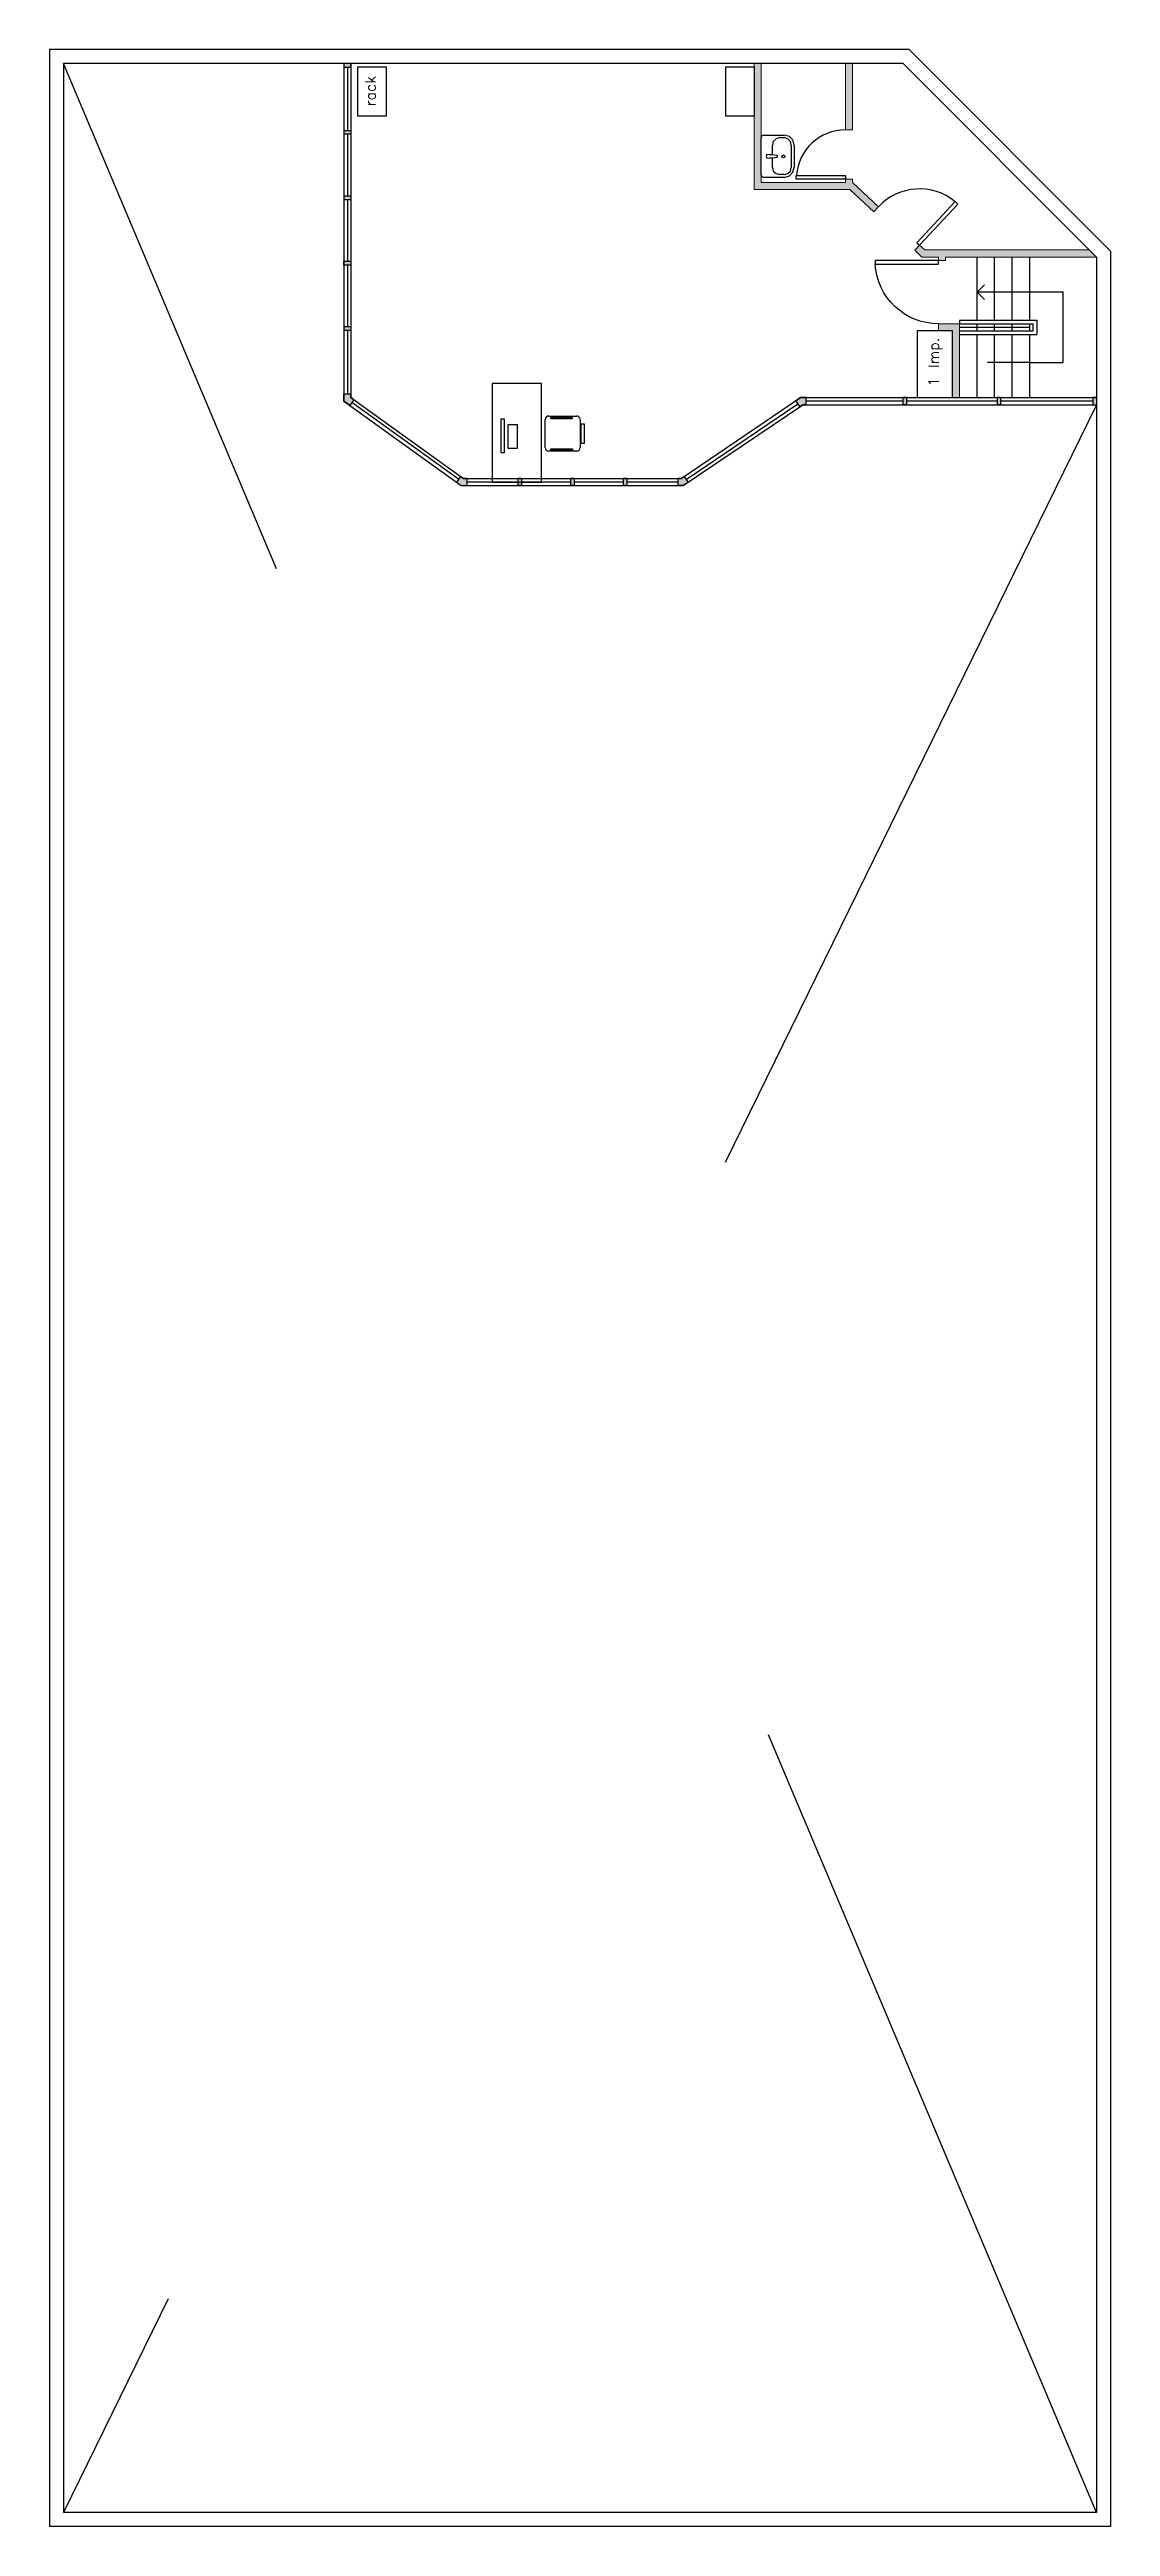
# Model space of a CAD drawing. Header units: millimetres. Extents: x 54.7 to 69.8, y 59.4 to 94.6.
import ezdxf

# ---------------------------------------------------------------- set-up
doc = ezdxf.new("R2010")
doc.units = ezdxf.units.MM
for name, pattern in [('ACAD_ISO02W100', [15, 12, -3]), ('ACAD_ISO03W100', [30, 12, -18]), ('CENTER2', [28.575, 19.05, -3.175, 3.175, -3.175])]:
    doc.linetypes.add(name, pattern=pattern)
for name, color, linetype, lineweight in [('000 - DURLOCK', 30, 'Continuous', 15), ('000 - HATCH MUROS', 253, 'Continuous', 15), ('000 - MUROS', 1, 'Continuous', 25)]:
    doc.layers.add(name, color=color, linetype=linetype, lineweight=lineweight)
doc.layers.add('000 - DURLOCK NUEVO', color=1, linetype='Continuous', true_color=0xfc0303)
for name, color, linetype in [('000 - EQUIPAMIENTO', 252, 'Continuous'), ('000 - ESCALERA', 252, 'ACAD_ISO02W100'), ('000 - HATCH DURLOCK', 252, 'ACAD_ISO03W100'), ('000 - MARCOS', 20, 'ACAD_ISO02W100'), ('000 - MOBILIARIO', 253, 'Continuous'), ('000 - PROYECCION', 253, 'ACAD_ISO03W100'), ('000 - PUERTAS', 252, 'ACAD_ISO03W100'), ('000 - SANITARIOS - EXISTENTE', 254, 'CENTER2')]:
    doc.layers.add(name, color=color, linetype=linetype)
doc.styles.get("Standard").update_dxf_attribs({"font": 'txt.shx'})

# ---------------------------------------------------------------- blocks, each defined once
blk = doc.blocks.new('PUERTA 090')
at = {"layer": '000 - PUERTAS'}
for p, q in [((2558.713705, 1733.580865), (2558.713705, 1733.630865)), ((2558.713705, 1733.630865), (2559.613705, 1733.630865)), ((2559.613705, 1733.580865), (2558.713705, 1733.580865)), ((2559.613705, 1733.630865), (2559.613705, 1733.580865))]:
    blk.add_line(p, q, dxfattribs=at)
blk.add_arc((2559.613705, 1733.580865), 0.9, 90, 176.815261, dxfattribs=at)
blk = doc.blocks.new('000 - SANITARIO - BACHA GRANDE')
at = {"layer": '000 - EQUIPAMIENTO'}
for p, q in [((1729.115541, 1124.070118), (1729.115541, 1124.358339)), ((1729.156763, 1124.399628), (1729.683872, 1124.399628)), ((1729.255562, 1124.234873), (1729.396972, 1124.234873)), ((1729.435427, 1124.234873), (1729.576828, 1124.234873)), ((1729.716783, 1124.358339), (1729.716783, 1124.070118)), ((1729.156763, 1124.070118), (1729.156763, 1124.136074)), ((1729.576828, 1123.971319), (1729.255562, 1123.971319)), ((1729.576828, 1123.930163), (1729.255562, 1123.930163)), ((1729.683872, 1124.136074), (1729.683872, 1124.070118))]:
    blk.add_line(p, q, dxfattribs=at)
for points in [[(1729.156763, 1124.399628), (1729.132029, 1124.391317), (1729.115541, 1124.358339)], [(1729.255562, 1124.234873), (1729.206163, 1124.226562), (1729.173185, 1124.185406), (1729.156763, 1124.136074)], [(1729.683872, 1124.136074), (1729.667383, 1124.185406), (1729.626228, 1124.226562), (1729.576828, 1124.234873)], [(1729.716783, 1124.358339), (1729.708606, 1124.391317), (1729.683872, 1124.399628)], [(1729.115541, 1124.070118), (1729.140274, 1123.995985), (1729.189674, 1123.946518), (1729.255562, 1123.930163)], [(1729.156763, 1124.070118), (1729.173185, 1124.020651), (1729.206163, 1123.979496), (1729.255562, 1123.971319)], [(1729.576828, 1123.930163), (1729.650961, 1123.946518), (1729.700361, 1123.995985), (1729.716783, 1124.070118)], [(1729.576828, 1123.971319), (1729.626228, 1123.979496), (1729.667383, 1124.020651), (1729.683872, 1124.070118)]]:
    blk.add_lwpolyline(points, dxfattribs=at)
blk.add_circle((1729.416208, 1124.082321), 0.02, dxfattribs=at)
for centre, radius, start, end in [((1729.416198, 1124.271421), 0.053412, 62.599994, 117.405779), ((1730.711564, 1124.360933), 1.320622, 181.826591, 188.153046), ((1728.120823, 1124.360802), 1.320622, 351.852727, 358.179182), ((1729.416203, 1124.176732), 0.012306, 194.52616, 345.479613)]:
    blk.add_arc(centre, radius, start, end, dxfattribs=at)
blk = doc.blocks.new('IRI-OCASA-Layout R 9$0$OCA_SILLA')
at = {"linetype": 'Continuous'}
for p, q in [((0.0549, 0.05), (0.0549, 0.4483)), ((0.1049, 0.4983), (0.5023, 0.4983)), ((0.5523, 0.4483), (0.5523, 0.05)), ((0.5023, 0), (0.1049, 0))]:
    blk.add_line(p, q, dxfattribs=at)
for points in [[(0, 0.1087), (0, 0.3889), (0.0427, 0.3889), (0.0427, 0.1087)], [(0.1654, 0.4663), (0.1654, 0.4876), (0.4749, 0.4876), (0.4749, 0.4663)], [(0.1681, 0.0207), (0.1681, 0.0394), (0.4749, 0.0394), (0.4749, 0.0207)]]:
    blk.add_lwpolyline(points, close=True, dxfattribs=at)
for centre, start, end in [((0.1049, 0.4483), 90, 180), ((0.5023, 0.4483), 0, 90), ((0.1049, 0.05), 180, 270), ((0.5023, 0.05), 270, 0)]:
    blk.add_arc(centre, 0.05, start, end, dxfattribs=at)
blk = doc.blocks.new('Mesa trabajo')
at = {"layer": '000 - EQUIPAMIENTO'}
for p, q in [((2712.909727, 1751.703518), (2712.909727, 1751.226102)), ((2712.959727, 1751.703518), (2712.909727, 1751.703518)), ((2712.959727, 1751.226102), (2712.959727, 1751.703518)), ((2713.010781, 1751.622915), (2713.010781, 1751.289757)), ((2713.148929, 1751.622915), (2713.010781, 1751.622915)), ((2713.148929, 1751.289757), (2713.148929, 1751.622915)), ((2712.909727, 1751.226102), (2712.959727, 1751.226102)), ((2713.010781, 1751.289757), (2713.148929, 1751.289757))]:
    blk.add_line(p, q, dxfattribs=at)
blk.add_lwpolyline([(2713.488783, 1752.208352), (2712.788783, 1752.208352), (2712.788783, 1750.808352), (2713.488783, 1750.808352)], close=True, dxfattribs=at)
at = {"layer": '000 - EQUIPAMIENTO', "rotation": 180}
blk.add_blockref('IRI-OCASA-Layout R 9$0$OCA_SILLA', (2714.094622, 1751.746432), dxfattribs=at)

msp = doc.modelspace()

# ---------------------------------------------------------------- hatches: boundary and pattern name
at = {"layer": '000 - HATCH DURLOCK'}
h = msp.add_hatch(dxfattribs=at)
h.set_pattern_fill('HONEY', color=256, scale=0.015, angle=270)
h.set_pattern_definition([(270, (2654.676297, 1822.61585), (0.0412444597, -0.0714375), [0.047625, -0.09525]), (30, (2654.676297, 1822.61585), (0.04124445995, 0.07143749984), [0.047625, -0.09525]), (330, (2654.676297, 1822.61585), (0.0824889196, -1.6e-10), [-0.09525, 0.047625])])
h.paths.add_polyline_path([(64.739, 92.593), (66.101, 92.593), (66.442, 92.276), (66.51, 92.349), (66.141, 92.693), (66.141, 92.743), (66.041, 92.743), (66.041, 92.693), (64.839, 92.693), (64.839, 94.385), (64.739, 94.385)])
h.paths.add_polyline_path([(66.041, 93.443), (66.141, 93.443), (66.141, 94.385), (66.041, 94.385)], flags=17)
h.paths.add_polyline_path([(67.129, 91.635), (67.363, 91.635), (67.363, 91.585), (67.463, 91.585), (67.463, 91.635), (69.613, 91.635), (69.513, 91.735), (67.168, 91.735), (67.095, 91.803), (67.027, 91.73)])
h.paths.add_polyline_path([(67.363, 90.585), (67.563, 90.585), (67.563, 89.635), (67.663, 89.635), (67.663, 90.685), (67.563, 90.685), (67.363, 90.685)])
at = {"layer": '000 - HATCH MUROS'}
h = msp.add_hatch(color=256, dxfattribs=at)
h.dxf.hatch_style = 1
h.paths.add_polyline_path([(54.713, 94.585), (66.945, 94.585), (69.813, 91.718), (69.813, 59.365), (54.713, 59.365)])
h.paths.add_polyline_path([(54.913, 59.565), (69.613, 59.565), (69.613, 91.635), (66.863, 94.385), (54.913, 94.385)], flags=16)
h.paths.add_polyline_path([(61.428, 88.385), (61.428, 88.435), (62.128, 88.435), (62.128, 88.385), (62.178, 88.385), (62.178, 88.435), (62.878, 88.435), (62.878, 88.385), (62.928, 88.385), (62.928, 88.485), (62.878, 88.485), (62.878, 88.435), (62.178, 88.435), (62.178, 88.485), (62.128, 88.485), (62.128, 88.435), (61.428, 88.435), (61.428, 88.485), (61.378, 88.485), (61.378, 88.385)], flags=0)
h.paths.add_polyline_path([(68.248, 89.635), (68.198, 89.635), (68.198, 89.585), (66.908, 89.585), (66.908, 89.635), (66.858, 89.635), (66.858, 89.535), (66.908, 89.535), (66.908, 89.585), (68.198, 89.585), (68.198, 89.535), (68.248, 89.535)], flags=0)
h.paths.add_polyline_path([(59.003, 90.59), (59.003, 90.64), (58.953, 90.64), (58.953, 91.52), (59.003, 91.52), (59.003, 91.57), (58.953, 91.57), (58.953, 92.45), (59.003, 92.45), (59.003, 92.5), (58.953, 92.5), (58.953, 93.38), (59.003, 93.38), (59.003, 93.43), (58.903, 93.43), (58.903, 93.38), (58.953, 93.38), (58.953, 92.5), (58.903, 92.5), (58.903, 92.45), (58.953, 92.45), (58.953, 91.57), (58.903, 91.57), (58.903, 91.52), (58.953, 91.52), (58.953, 90.64), (58.903, 90.64), (58.903, 90.59)], flags=0)
h.paths.add_polyline_path([(54.713, 94.585), (66.945, 94.585), (69.813, 91.718), (69.813, 59.365), (54.713, 59.365)])
h.paths.add_polyline_path([(54.913, 59.565), (69.613, 59.565), (69.613, 91.635), (66.863, 94.385), (54.913, 94.385)], flags=16)
h.paths.add_polyline_path([(61.428, 88.385), (61.428, 88.435), (62.128, 88.435), (62.128, 88.385), (62.178, 88.385), (62.178, 88.435), (62.878, 88.435), (62.878, 88.385), (62.928, 88.385), (62.928, 88.485), (62.878, 88.485), (62.878, 88.435), (62.178, 88.435), (62.178, 88.485), (62.128, 88.485), (62.128, 88.435), (61.428, 88.435), (61.428, 88.485), (61.378, 88.485), (61.378, 88.385)], flags=0)
h.paths.add_polyline_path([(68.248, 89.635), (68.198, 89.635), (68.198, 89.585), (66.908, 89.585), (66.908, 89.635), (66.858, 89.635), (66.858, 89.535), (66.908, 89.535), (66.908, 89.585), (68.198, 89.585), (68.198, 89.535), (68.248, 89.535)], flags=0)
h.paths.add_polyline_path([(59.003, 90.59), (59.003, 90.64), (58.953, 90.64), (58.953, 91.52), (59.003, 91.52), (59.003, 91.57), (58.953, 91.57), (58.953, 92.45), (59.003, 92.45), (59.003, 92.5), (58.953, 92.5), (58.953, 93.38), (59.003, 93.38), (59.003, 93.43), (58.903, 93.43), (58.903, 93.38), (58.953, 93.38), (58.953, 92.5), (58.903, 92.5), (58.903, 92.45), (58.953, 92.45), (58.953, 91.57), (58.903, 91.57), (58.903, 91.52), (58.953, 91.52), (58.953, 90.64), (58.903, 90.64), (58.903, 90.59)], flags=0)
h.paths.add_polyline_path([(54.713, 94.585), (66.945, 94.585), (69.813, 91.718), (69.813, 59.365), (54.713, 59.365)])
h.paths.add_polyline_path([(54.913, 59.565), (69.613, 59.565), (69.613, 91.635), (66.863, 94.385), (54.913, 94.385)], flags=16)
h.paths.add_polyline_path([(61.428, 88.385), (61.428, 88.435), (62.128, 88.435), (62.128, 88.385), (62.178, 88.385), (62.178, 88.435), (62.878, 88.435), (62.878, 88.385), (62.928, 88.385), (62.928, 88.485), (62.878, 88.485), (62.878, 88.435), (62.178, 88.435), (62.178, 88.485), (62.128, 88.485), (62.128, 88.435), (61.428, 88.435), (61.428, 88.485), (61.378, 88.485), (61.378, 88.385)], flags=0)
h.paths.add_polyline_path([(68.248, 89.635), (68.198, 89.635), (68.198, 89.585), (66.908, 89.585), (66.908, 89.635), (66.858, 89.635), (66.858, 89.535), (66.908, 89.535), (66.908, 89.585), (68.198, 89.585), (68.198, 89.535), (68.248, 89.535)], flags=0)
h.paths.add_polyline_path([(59.003, 90.59), (59.003, 90.64), (58.953, 90.64), (58.953, 91.52), (59.003, 91.52), (59.003, 91.57), (58.953, 91.57), (58.953, 92.45), (59.003, 92.45), (59.003, 92.5), (58.953, 92.5), (58.953, 93.38), (59.003, 93.38), (59.003, 93.43), (58.903, 93.43), (58.903, 93.38), (58.953, 93.38), (58.953, 92.5), (58.903, 92.5), (58.903, 92.45), (58.953, 92.45), (58.953, 91.57), (58.903, 91.57), (58.903, 91.52), (58.953, 91.52), (58.953, 90.64), (58.903, 90.64), (58.903, 90.59)], flags=0)
h.paths.add_polyline_path([(54.713, 94.585), (66.945, 94.585), (69.813, 91.718), (69.813, 59.365), (54.713, 59.365)])
h.paths.add_polyline_path([(54.913, 59.565), (69.613, 59.565), (69.613, 91.635), (66.863, 94.385), (54.913, 94.385)], flags=16)
h.paths.add_polyline_path([(61.428, 88.385), (61.428, 88.435), (62.128, 88.435), (62.128, 88.385), (62.178, 88.385), (62.178, 88.435), (62.878, 88.435), (62.878, 88.385), (62.928, 88.385), (62.928, 88.485), (62.878, 88.485), (62.878, 88.435), (62.178, 88.435), (62.178, 88.485), (62.128, 88.485), (62.128, 88.435), (61.428, 88.435), (61.428, 88.485), (61.378, 88.485), (61.378, 88.385)], flags=0)
h.paths.add_polyline_path([(68.248, 89.635), (68.198, 89.635), (68.198, 89.585), (66.908, 89.585), (66.908, 89.635), (66.858, 89.635), (66.858, 89.535), (66.908, 89.535), (66.908, 89.585), (68.198, 89.585), (68.198, 89.535), (68.248, 89.535)], flags=0)
h.paths.add_polyline_path([(59.003, 90.59), (59.003, 90.64), (58.953, 90.64), (58.953, 91.52), (59.003, 91.52), (59.003, 91.57), (58.953, 91.57), (58.953, 92.45), (59.003, 92.45), (59.003, 92.5), (58.953, 92.5), (58.953, 93.38), (59.003, 93.38), (59.003, 93.43), (58.903, 93.43), (58.903, 93.38), (58.953, 93.38), (58.953, 92.5), (58.903, 92.5), (58.903, 92.45), (58.953, 92.45), (58.953, 91.57), (58.903, 91.57), (58.903, 91.52), (58.953, 91.52), (58.953, 90.64), (58.903, 90.64), (58.903, 90.59)], flags=0)
h.paths.add_polyline_path([(54.713, 94.585), (66.945, 94.585), (69.813, 91.718), (69.813, 59.365), (54.713, 59.365)])
h.paths.add_polyline_path([(54.913, 59.565), (69.613, 59.565), (69.613, 91.635), (66.863, 94.385), (54.913, 94.385)], flags=16)
h.paths.add_polyline_path([(61.428, 88.385), (61.428, 88.435), (62.128, 88.435), (62.128, 88.385), (62.178, 88.385), (62.178, 88.435), (62.878, 88.435), (62.878, 88.385), (62.928, 88.385), (62.928, 88.485), (62.878, 88.485), (62.878, 88.435), (62.178, 88.435), (62.178, 88.485), (62.128, 88.485), (62.128, 88.435), (61.428, 88.435), (61.428, 88.485), (61.378, 88.485), (61.378, 88.385)], flags=0)
h.paths.add_polyline_path([(68.248, 89.635), (68.198, 89.635), (68.198, 89.585), (66.908, 89.585), (66.908, 89.635), (66.858, 89.635), (66.858, 89.535), (66.908, 89.535), (66.908, 89.585), (68.198, 89.585), (68.198, 89.535), (68.248, 89.535)], flags=0)
h.paths.add_polyline_path([(59.003, 90.59), (59.003, 90.64), (58.953, 90.64), (58.953, 91.52), (59.003, 91.52), (59.003, 91.57), (58.953, 91.57), (58.953, 92.45), (59.003, 92.45), (59.003, 92.5), (58.953, 92.5), (58.953, 93.38), (59.003, 93.38), (59.003, 93.43), (58.903, 93.43), (58.903, 93.38), (58.953, 93.38), (58.953, 92.5), (58.903, 92.5), (58.903, 92.45), (58.953, 92.45), (58.953, 91.57), (58.903, 91.57), (58.903, 91.52), (58.953, 91.52), (58.953, 90.64), (58.903, 90.64), (58.903, 90.59)], flags=0)
h.paths.add_polyline_path([(54.713, 94.585), (66.945, 94.585), (69.813, 91.718), (69.813, 59.365), (54.713, 59.365)])
h.paths.add_polyline_path([(54.913, 59.565), (69.613, 59.565), (69.613, 91.635), (66.863, 94.385), (54.913, 94.385)], flags=16)
h.paths.add_polyline_path([(61.428, 88.385), (61.428, 88.435), (62.128, 88.435), (62.128, 88.385), (62.178, 88.385), (62.178, 88.435), (62.878, 88.435), (62.878, 88.385), (62.928, 88.385), (62.928, 88.485), (62.878, 88.485), (62.878, 88.435), (62.178, 88.435), (62.178, 88.485), (62.128, 88.485), (62.128, 88.435), (61.428, 88.435), (61.428, 88.485), (61.378, 88.485), (61.378, 88.385)], flags=0)
h.paths.add_polyline_path([(68.248, 89.635), (68.198, 89.635), (68.198, 89.585), (66.908, 89.585), (66.908, 89.635), (66.858, 89.635), (66.858, 89.535), (66.908, 89.535), (66.908, 89.585), (68.198, 89.585), (68.198, 89.535), (68.248, 89.535)], flags=0)
h.paths.add_polyline_path([(59.003, 90.59), (59.003, 90.64), (58.953, 90.64), (58.953, 91.52), (59.003, 91.52), (59.003, 91.57), (58.953, 91.57), (58.953, 92.45), (59.003, 92.45), (59.003, 92.5), (58.953, 92.5), (58.953, 93.38), (59.003, 93.38), (59.003, 93.43), (58.903, 93.43), (58.903, 93.38), (58.953, 93.38), (58.953, 92.5), (58.903, 92.5), (58.903, 92.45), (58.953, 92.45), (58.953, 91.57), (58.903, 91.57), (58.903, 91.52), (58.953, 91.52), (58.953, 90.64), (58.903, 90.64), (58.903, 90.59)], flags=0)
h.paths.add_polyline_path([(54.713, 94.585), (66.945, 94.585), (69.813, 91.718), (69.813, 59.365), (54.713, 59.365)])
h.paths.add_polyline_path([(54.913, 59.565), (69.613, 59.565), (69.613, 91.635), (66.863, 94.385), (54.913, 94.385)], flags=16)
h.paths.add_polyline_path([(61.428, 88.385), (61.428, 88.435), (62.128, 88.435), (62.128, 88.385), (62.178, 88.385), (62.178, 88.435), (62.878, 88.435), (62.878, 88.385), (62.928, 88.385), (62.928, 88.485), (62.878, 88.485), (62.878, 88.435), (62.178, 88.435), (62.178, 88.485), (62.128, 88.485), (62.128, 88.435), (61.428, 88.435), (61.428, 88.485), (61.378, 88.485), (61.378, 88.385)], flags=0)
h.paths.add_polyline_path([(68.248, 89.635), (68.198, 89.635), (68.198, 89.585), (66.908, 89.585), (66.908, 89.635), (66.858, 89.635), (66.858, 89.535), (66.908, 89.535), (66.908, 89.585), (68.198, 89.585), (68.198, 89.535), (68.248, 89.535)], flags=0)
h.paths.add_polyline_path([(59.003, 90.59), (59.003, 90.64), (58.953, 90.64), (58.953, 91.52), (59.003, 91.52), (59.003, 91.57), (58.953, 91.57), (58.953, 92.45), (59.003, 92.45), (59.003, 92.5), (58.953, 92.5), (58.953, 93.38), (59.003, 93.38), (59.003, 93.43), (58.903, 93.43), (58.903, 93.38), (58.953, 93.38), (58.953, 92.5), (58.903, 92.5), (58.903, 92.45), (58.953, 92.45), (58.953, 91.57), (58.903, 91.57), (58.903, 91.52), (58.953, 91.52), (58.953, 90.64), (58.903, 90.64), (58.903, 90.59)], flags=0)
h.paths.add_polyline_path([(54.713, 94.585), (66.945, 94.585), (69.813, 91.718), (69.813, 59.365), (54.713, 59.365)])
h.paths.add_polyline_path([(54.913, 59.565), (69.613, 59.565), (69.613, 91.635), (66.863, 94.385), (54.913, 94.385)], flags=16)
h.paths.add_polyline_path([(61.428, 88.385), (61.428, 88.435), (62.128, 88.435), (62.128, 88.385), (62.178, 88.385), (62.178, 88.435), (62.878, 88.435), (62.878, 88.385), (62.928, 88.385), (62.928, 88.485), (62.878, 88.485), (62.878, 88.435), (62.178, 88.435), (62.178, 88.485), (62.128, 88.485), (62.128, 88.435), (61.428, 88.435), (61.428, 88.485), (61.378, 88.485), (61.378, 88.385)], flags=0)
h.paths.add_polyline_path([(68.248, 89.635), (68.198, 89.635), (68.198, 89.585), (66.908, 89.585), (66.908, 89.635), (66.858, 89.635), (66.858, 89.535), (66.908, 89.535), (66.908, 89.585), (68.198, 89.585), (68.198, 89.535), (68.248, 89.535)], flags=0)
h.paths.add_polyline_path([(59.003, 90.59), (59.003, 90.64), (58.953, 90.64), (58.953, 91.52), (59.003, 91.52), (59.003, 91.57), (58.953, 91.57), (58.953, 92.45), (59.003, 92.45), (59.003, 92.5), (58.953, 92.5), (58.953, 93.38), (59.003, 93.38), (59.003, 93.43), (58.903, 93.43), (58.903, 93.38), (58.953, 93.38), (58.953, 92.5), (58.903, 92.5), (58.903, 92.45), (58.953, 92.45), (58.953, 91.57), (58.903, 91.57), (58.903, 91.52), (58.953, 91.52), (58.953, 90.64), (58.903, 90.64), (58.903, 90.59)], flags=0)
at = {"layer": '000 - MARCOS'}
h = msp.add_hatch(color=256, dxfattribs=at)
h.dxf.hatch_style = 1
h.paths.add_polyline_path([(69.563, 89.535), (69.613, 89.535), (69.613, 89.635), (69.563, 89.635)])
h.paths.add_polyline_path([(68.198, 89.535), (68.248, 89.535), (68.248, 89.635), (68.198, 89.635)])
h.paths.add_polyline_path([(66.858, 89.535), (66.908, 89.535), (66.908, 89.635), (66.858, 89.635)])
h.paths.add_polyline_path([(65.392, 89.507), (65.433, 89.535), (65.483, 89.535), (65.483, 89.635), (65.403, 89.635), (65.336, 89.59)])
h.paths.add_polyline_path([(63.653, 88.385), (63.733, 88.385), (63.8, 88.43), (63.744, 88.513), (63.703, 88.485), (63.653, 88.485)])
h.paths.add_polyline_path([(62.878, 88.385), (62.928, 88.385), (62.928, 88.485), (62.878, 88.485)])
h.paths.add_polyline_path([(62.128, 88.385), (62.178, 88.385), (62.178, 88.485), (62.128, 88.485)])
h.paths.add_polyline_path([(61.378, 88.385), (61.428, 88.385), (61.428, 88.485), (61.378, 88.485)])
h.paths.add_polyline_path([(60.57, 88.385), (60.653, 88.385), (60.653, 88.485), (60.603, 88.485), (60.562, 88.514), (60.504, 88.433)])
h.paths.add_polyline_path([(58.903, 89.584), (58.985, 89.525), (59.043, 89.606), (59.003, 89.635), (59.003, 89.685), (58.903, 89.685)])
h.paths.add_polyline_path([(58.903, 90.59), (59.003, 90.59), (59.003, 90.64), (58.903, 90.64)])
h.paths.add_polyline_path([(58.903, 91.52), (59.003, 91.52), (59.003, 91.57), (58.903, 91.57)])
h.paths.add_polyline_path([(58.903, 92.45), (59.003, 92.45), (59.003, 92.5), (58.903, 92.5)])
h.paths.add_polyline_path([(58.903, 93.38), (59.003, 93.38), (59.003, 93.43), (58.903, 93.43)])
h.paths.add_polyline_path([(58.903, 94.335), (59.003, 94.335), (59.003, 94.385), (58.903, 94.385)])

# ---------------------------------------------------------------- linework, layer by layer
at = {"layer": '000 - DURLOCK'}
for p, q in [((64.739, 94.385), (64.739, 92.593)), ((64.839, 94.385), (64.839, 92.693)), ((66.041, 93.443), (66.041, 94.385)), ((66.141, 93.443), (66.141, 94.385)), ((66.141, 93.443), (66.041, 93.443)), ((66.041, 92.693), (64.839, 92.693)), ((66.041, 92.693), (66.041, 92.743)), ((66.041, 92.743), (66.141, 92.743)), ((66.141, 92.693), (66.141, 92.743)), ((66.51, 92.349), (66.141, 92.693)), ((66.101, 92.593), (64.739, 92.593)), ((66.442, 92.276), (66.101, 92.593)), ((66.51, 92.349), (66.442, 92.276)), ((67.095, 91.803), (67.027, 91.73)), ((67.129, 91.635), (67.027, 91.73)), ((67.168, 91.735), (67.095, 91.803)), ((67.363, 91.635), (67.129, 91.635)), ((69.513, 91.735), (67.168, 91.735)), ((67.363, 91.635), (67.363, 91.585)), ((67.363, 91.585), (67.463, 91.585)), ((69.613, 91.635), (67.463, 91.635)), ((67.463, 91.585), (67.463, 91.635)), ((67.363, 90.685), (67.363, 90.585)), ((67.563, 90.685), (67.363, 90.685)), ((67.363, 90.585), (67.563, 90.585)), ((67.563, 90.685), (67.663, 90.685)), ((67.563, 90.585), (67.563, 89.635)), ((67.663, 90.685), (67.663, 89.635))]:
    msp.add_line(p, q, dxfattribs=at)
at = {"layer": '000 - DURLOCK NUEVO'}
for p, q in [((66.858, 89.585), (65.483, 89.585)), ((68.198, 89.585), (66.908, 89.585)), ((69.563, 89.585), (68.248, 89.585))]:
    msp.add_line(p, q, dxfattribs=at)
at = {"layer": '000 - EQUIPAMIENTO'}
msp.add_lwpolyline([(67.063, 89.635), (67.563, 89.635), (67.563, 90.585), (67.063, 90.585)], close=True, dxfattribs=at)
at = {"layer": '000 - ESCALERA', "color": 251}
for p, q in [((67.913, 90.735), (67.913, 91.635)), ((68.163, 90.735), (68.163, 91.635)), ((68.413, 90.735), (68.413, 91.635)), ((68.663, 90.735), (68.663, 91.635)), ((67.663, 90.635), (68.663, 90.635)), ((67.913, 90.635), (67.913, 90.685)), ((67.913, 90.585), (67.913, 90.635)), ((67.913, 89.635), (67.913, 90.535)), ((68.163, 90.635), (68.163, 90.685)), ((68.163, 90.585), (68.163, 90.635)), ((68.163, 89.635), (68.163, 90.535)), ((68.413, 90.635), (68.413, 90.685)), ((68.413, 90.585), (68.413, 90.635)), ((68.413, 89.635), (68.413, 90.535)), ((68.663, 90.635), (68.663, 90.685)), ((68.663, 90.585), (68.663, 90.635)), ((68.663, 89.635), (68.663, 90.535))]:
    msp.add_line(p, q, dxfattribs=at)
at = {"layer": '000 - ESCALERA'}
for p, q in [((67.663, 90.735), (68.763, 90.735)), ((67.663, 90.735), (67.663, 90.685)), ((67.663, 90.685), (68.713, 90.685)), ((67.663, 90.585), (68.713, 90.585)), ((67.663, 90.535), (68.763, 90.535)), ((68.713, 90.585), (68.713, 90.685)), ((68.763, 90.735), (68.763, 90.535))]:
    msp.add_line(p, q, dxfattribs=at)
at = {"layer": '000 - ESCALERA', "linetype": 'ByBlock'}
for points in [[(58.903, 94.385), (58.903, 89.584), (60.57, 88.385), (63.733, 88.385), (65.433, 89.535), (69.613, 89.535)], [(59.003, 94.385), (59.003, 89.635), (60.603, 88.485), (63.703, 88.485), (65.403, 89.635), (69.613, 89.635)]]:
    msp.add_lwpolyline(points, dxfattribs=at)
at = {"layer": '000 - HATCH MUROS'}
msp.add_line((69.613, 89.535), (69.613, 89.635), dxfattribs=at)
at = {"layer": '000 - MARCOS'}
for p, q in [((58.903, 94.385), (58.903, 94.335)), ((59.003, 94.385), (58.903, 94.385)), ((58.903, 94.335), (59.003, 94.335)), ((59.003, 94.335), (59.003, 94.385)), ((59.003, 93.43), (58.903, 93.43)), ((58.903, 93.43), (58.903, 93.38)), ((59.003, 93.38), (58.903, 93.38)), ((59.003, 93.43), (59.003, 93.38)), ((59.003, 92.5), (58.903, 92.5)), ((58.903, 92.5), (58.903, 92.45)), ((59.003, 92.45), (58.903, 92.45)), ((59.003, 92.5), (59.003, 92.45)), ((59.003, 91.57), (58.903, 91.57)), ((58.903, 91.52), (58.903, 91.57)), ((59.003, 91.52), (58.903, 91.52)), ((59.003, 91.57), (59.003, 91.52)), ((59.003, 90.64), (58.903, 90.64)), ((58.903, 90.64), (58.903, 90.59)), ((59.003, 90.59), (58.903, 90.59)), ((59.003, 90.64), (59.003, 90.59)), ((59.003, 89.685), (58.903, 89.685)), ((58.903, 89.584), (58.903, 89.685)), ((58.985, 89.525), (58.903, 89.584)), ((59.043, 89.606), (58.985, 89.525)), ((59.003, 89.635), (59.003, 89.685)), ((59.043, 89.606), (59.003, 89.635)), ((65.403, 89.635), (65.336, 89.59)), ((65.392, 89.507), (65.336, 89.59)), ((65.433, 89.535), (65.392, 89.507)), ((65.483, 89.635), (65.403, 89.635)), ((65.483, 89.535), (65.433, 89.535)), ((65.483, 89.535), (65.483, 89.635)), ((66.858, 89.635), (66.858, 89.535)), ((66.908, 89.635), (66.858, 89.635)), ((66.908, 89.535), (66.858, 89.535)), ((66.908, 89.635), (66.908, 89.535)), ((68.198, 89.635), (68.198, 89.535)), ((68.248, 89.635), (68.198, 89.635)), ((68.248, 89.535), (68.198, 89.535)), ((68.248, 89.635), (68.248, 89.535)), ((69.613, 89.635), (69.563, 89.635)), ((69.563, 89.635), (69.563, 89.535)), ((69.563, 89.535), (69.613, 89.535)), ((69.613, 89.635), (69.613, 89.535)), ((60.562, 88.514), (60.504, 88.433)), ((60.504, 88.433), (60.57, 88.385)), ((60.603, 88.485), (60.562, 88.514)), ((60.653, 88.485), (60.603, 88.485)), ((60.653, 88.485), (60.653, 88.385)), ((61.378, 88.485), (61.378, 88.385)), ((61.428, 88.485), (61.378, 88.485)), ((61.428, 88.485), (61.428, 88.385)), ((62.128, 88.485), (62.128, 88.385)), ((62.178, 88.485), (62.128, 88.485)), ((62.178, 88.485), (62.178, 88.385)), ((62.878, 88.485), (62.878, 88.385)), ((62.928, 88.485), (62.878, 88.485)), ((62.928, 88.485), (62.928, 88.385)), ((63.653, 88.485), (63.653, 88.385)), ((63.703, 88.485), (63.653, 88.485)), ((63.744, 88.513), (63.703, 88.485)), ((63.8, 88.43), (63.733, 88.385)), ((63.744, 88.513), (63.8, 88.43)), ((60.57, 88.385), (60.653, 88.385)), ((61.428, 88.385), (61.378, 88.385)), ((62.178, 88.385), (62.128, 88.385)), ((62.928, 88.385), (62.878, 88.385)), ((63.733, 88.385), (63.653, 88.385))]:
    msp.add_line(p, q, dxfattribs=at)
at = {"layer": '000 - MOBILIARIO'}
for q in [(68.019, 91.241), (68.019, 91.029)]:
    msp.add_line((67.913, 91.135), q, dxfattribs=at)
for points in [[(59.103, 94.338), (59.503, 94.338), (59.503, 93.638), (59.103, 93.638)], [(64.339, 94.338), (64.739, 94.338), (64.739, 93.638), (64.339, 93.638)]]:
    msp.add_lwpolyline(points, close=True, dxfattribs=at)
msp.add_lwpolyline([(68.663, 90.135), (69.138, 90.135), (69.138, 91.135), (67.913, 91.135)], dxfattribs=at)
at = {"layer": '000 - MUROS'}
for p, q in [((54.713, 94.585), (54.713, 59.365)), ((66.945, 94.585), (54.713, 94.585)), ((69.813, 91.718), (66.945, 94.585)), ((54.913, 94.385), (54.913, 59.565)), ((66.863, 94.385), (54.913, 94.385)), ((58.953, 94.335), (58.953, 93.43)), ((69.613, 91.635), (66.863, 94.385)), ((58.953, 93.38), (58.953, 92.5)), ((58.953, 92.45), (58.953, 91.57)), ((69.613, 91.635), (69.613, 59.565)), ((69.813, 91.718), (69.813, 59.365)), ((58.953, 91.52), (58.953, 90.64)), ((58.953, 90.59), (58.953, 89.685)), ((60.533, 88.474), (59.014, 89.565)), ((63.772, 88.472), (65.364, 89.548)), ((61.378, 88.435), (60.653, 88.435)), ((62.128, 88.435), (61.428, 88.435)), ((62.878, 88.435), (62.178, 88.435)), ((63.653, 88.435), (62.928, 88.435)), ((69.613, 59.565), (54.913, 59.565)), ((69.813, 59.365), (54.713, 59.365))]:
    msp.add_line(p, q, dxfattribs=at)
at = {"layer": '000 - PROYECCION'}
for p, q in [((69.613, 59.565), (54.913, 94.385)), ((69.613, 89.535), (54.913, 59.565))]:
    msp.add_line(p, q, dxfattribs=at)
at = {"layer": '000 - PROYECCION', "ltscale": 0.05}
msp.add_line((68.663, 90.135), (67.663, 90.135), dxfattribs=at)
at = {"layer": '000 - PUERTAS'}
for p, q in [((65.341, 92.743), (65.341, 92.793)), ((65.341, 92.793), (66.041, 92.793)), ((66.041, 92.743), (65.341, 92.743)), ((66.041, 92.793), (66.041, 92.743)), ((67.058, 91.837), (67.604, 92.422)), ((67.095, 91.803), (67.641, 92.388)), ((67.604, 92.422), (67.641, 92.388)), ((67.058, 91.837), (67.095, 91.803))]:
    msp.add_line(p, q, dxfattribs=at)
for centre, radius, start, end in [((66.041, 92.743), 0.7, 90, 175.904), ((67.095, 91.803), 0.8, 50.5825, 136.9992)]:
    msp.add_arc(centre, radius, start, end, dxfattribs=at)

# ---------------------------------------------------------------- block references
at = {"layer": '000 - MOBILIARIO'}
msp.add_blockref('Mesa trabajo', (-2651.774, -1662.373), dxfattribs=at)
at = {"layer": '000 - PUERTAS', "xscale": -1, "rotation": 180}
msp.add_blockref('PUERTA 090', (-2492.251, 1825.166), dxfattribs=at)
at = {"layer": '000 - SANITARIOS - EXISTENTE', "rotation": 90}
msp.add_blockref('000 - SANITARIO - BACHA GRANDE', (1189.239, -1636.35), dxfattribs=at)

# ---------------------------------------------------------------- texts
at = {"layer": '000 - EQUIPAMIENTO', "char_height": 0.15, "attachment_point": 1, "rotation": 90}
for s, insert, width in [('\\pxqc;rack', (59.203, 93.725, 0), 0.53519), ('\\pxqc;1 Imp.', (67.221, 88.623, 0), 3.03645)]:
    msp.add_mtext(s, dxfattribs=dict(at, insert=insert, width=width))

doc.saveas('drawing.dxf')
